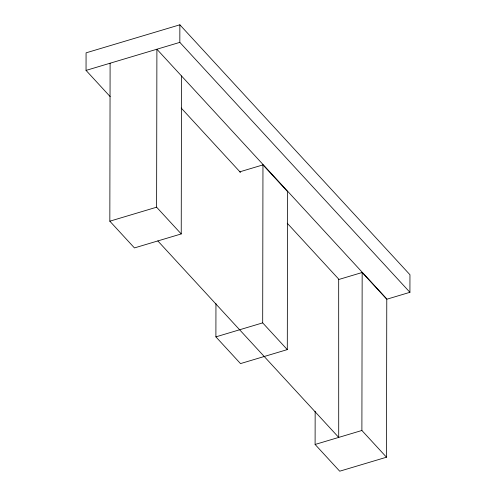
<?xml version="1.0" encoding="UTF-8"?>
<svg xmlns="http://www.w3.org/2000/svg" width="496" height="496" viewBox="0 0 496 496"><rect width="100%" height="100%" fill="white"/><g stroke="black" fill="none" stroke-linecap="round" stroke-linejoin="round"><path stroke-width="0.74" d="M110.155 96.602L86.044 70.407L86.075 52.843L179.862 24.8L409.956 274.741L409.925 292.311L386.992 299.169L156.897 49.228L156.618 207.204L181.232 233.938L134.441 247.926L109.833 221.191L110.106 63.215M409.925 292.311L179.831 42.371L179.862 24.8M181.232 233.938L181.505 75.956M239.568 171.889L262.961 164.895L287.575 191.623L287.296 349.606L240.504 363.593L215.896 336.865L215.952 303.639M287.296 349.606L262.688 322.871L262.961 164.895M338.774 279.496L362.167 272.496L386.775 299.231L386.502 457.213L339.71 471.2L315.103 444.466L315.158 411.246M386.502 457.213L361.888 430.478L362.167 272.496M86.044 70.407L179.831 42.371M109.833 221.191L156.618 207.204M215.896 336.865L262.688 322.871M315.103 444.466L361.888 430.478M181.207 108.041L240.523 172.472M287.24 223.219L338.681 279.093L338.712 437.41L157.833 240.932"/></g></svg>
